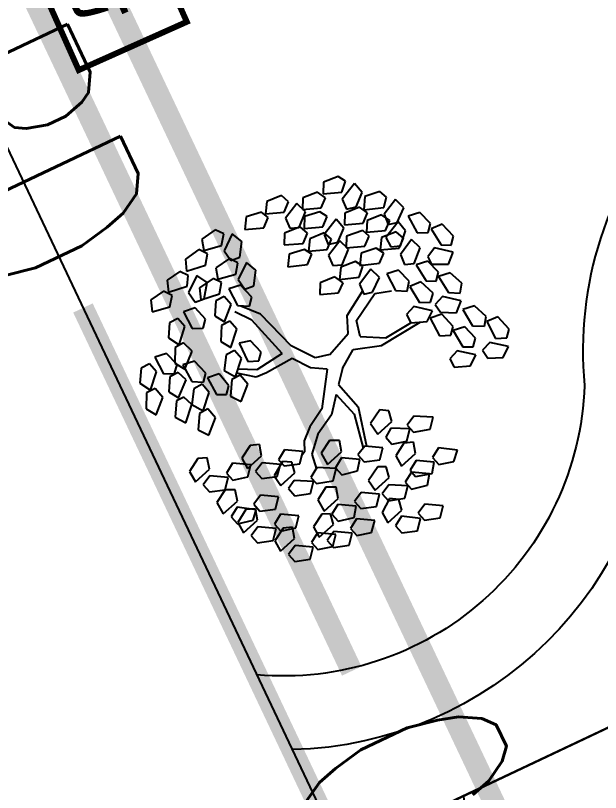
# Model space of a CAD drawing. Extents: x -809667 to 586099, y 3084146 to 3634412.
# Drawn here: x 381274.51 to 381279.27, y 3086168.98 to 3086175.3 of the extents above; entities that cross this region are included whole.
import ezdxf

# ---------------------------------------------------------------- set-up
doc = ezdxf.new("R2010")
doc.units = 0
doc.header["$LTSCALE"] = 0.5
doc.layers.get('0').update_dxf_attribs({"linetype": 'CONTINUOUS'})
for name, color, linetype in [('DIM-照明', 3, 'CONTINUOUS'), ('DIM-通讯', 3, 'CONTINUOUS'), ('E-DIM-DQ', 7, 'CONTINUOUS'), ('E-SIG_TEXT', 7, 'CONTINUOUS'), ('WIRE-动力', 2, 'CONTINUOUS'), ('WIRE-照明', 1, 'CONTINUOUS'), ('WIRE-通讯', 4, 'CONTINUOUS'), ('乔木', 84, 'CONTINUOUS'), ('文字', 7, 'CONTINUOUS')]:
    doc.layers.add(name, color=color, linetype=linetype)
doc.styles.add('-宋体', font='', dxfattribs={"width": 0.6})
doc.styles.add('_TEL_DIM', font='SIMPLEX', dxfattribs={"width": 0.8, "height": 3.5, "bigfont": 'HZTXT'})
doc.styles.get('-宋体').set_extended_font_data('NSimSun')

# ---------------------------------------------------------------- blocks, each defined once
blk = doc.blocks.new('幌伞枫')
at = {"layer": '乔木', "color": 0}
for p, q in [((-530.7, 995.3), (-449.9, 1054)), ((-449.9, 1054), (-383.9, 1024.6)), ((-383.9, 1024.6), (-449.9, 929.2)), ((-9.5, 965.9), (27.2, 1054)), ((27.2, 1054), (100.6, 1061.3)), ((100.6, 1061.3), (85.9, 943.9)), ((122.6, 965.9), (144.7, 1032)), ((144.7, 1032), (203.4, 1024.6)), ((203.4, 1024.6), (247.4, 936.5)), ((247.4, 936.5), (284.1, 1024.6)), ((284.1, 1024.6), (364.9, 1032)), ((364.9, 1032), (350.2, 914.5)), ((-677.5, 936.5), (-604.1, 995.3)), ((-604.1, 995.3), (-530.7, 965.9)), ((-523.3, 936.5), (-530.7, 995.3)), ((379.5, 936.5), (408.9, 1002.6)), ((408.9, 1002.6), (467.6, 995.3)), ((423.6, 899.8), (460.3, 987.9)), ((460.3, 987.9), (533.7, 995.3)), ((467.6, 995.3), (504.3, 899.8)), ((533.7, 995.3), (519, 877.8)), ((-670.1, 877.8), (-677.5, 936.5)), ((-530.7, 965.9), (-604.1, 870.5)), ((-449.9, 929.2), (-523.3, 936.5)), ((-383.9, 870.5), (-303.1, 936.5)), ((-303.1, 936.5), (-237, 899.8)), ((19.9, 914.5), (-9.5, 965.9)), ((85.9, 943.9), (19.9, 914.5)), ((196, 877.8), (122.6, 965.9)), ((247.4, 936.5), (196, 877.8)), ((284.1, 885.2), (247.4, 936.5)), ((460.3, 848.5), (379.5, 936.5)), ((555.7, 899.8), (577.7, 965.9)), ((577.7, 965.9), (636.5, 958.6)), ((636.5, 958.6), (680.5, 870.5)), ((-604.1, 870.5), (-670.1, 877.8)), ((-530.7, 819.1), (-457.3, 877.8)), ((-457.3, 877.8), (-391.2, 848.5)), ((-237, 899.8), (-310.4, 804.4)), ((350.2, 914.5), (284.1, 885.2)), ((453, 848.5), (423.6, 899.8)), ((519, 877.8), (453, 848.5)), ((504.3, 899.8), (460.3, 848.5)), ((629.1, 811.8), (555.7, 899.8)), ((-684.8, 826.4), (-567.4, 841.1)), ((-567.4, 841.1), (-530.7, 782.4)), ((-391.2, 848.5), (-457.3, 745.7)), ((-376.5, 819.1), (-383.9, 870.5)), ((-237, 797.1), (-156.3, 863.1)), ((-156.3, 863.1), (-90.2, 826.4)), ((137.3, 804.4), (166.7, 870.5)), ((166.7, 870.5), (225.4, 863.1)), ((225.4, 863.1), (262.1, 775.1)), ((401.6, 775.1), (423.6, 841.1)), ((423.6, 841.1), (482.3, 833.8)), ((482.3, 833.8), (526.4, 745.7)), ((680.5, 870.5), (629.1, 811.8)), ((651.1, 775.1), (687.8, 863.1)), ((687.8, 863.1), (761.3, 870.5)), ((761.3, 870.5), (746.6, 753)), ((783.3, 775.1), (805.3, 841.1)), ((805.3, 841.1), (864, 833.8)), ((864, 833.8), (908.1, 745.7)), ((-662.8, 753), (-684.8, 826.4)), ((-530.7, 782.4), (-567.4, 738.4)), ((-523.3, 760.4), (-530.7, 819.1)), ((-383.9, 738.4), (-310.4, 804.4)), ((-310.4, 804.4), (-376.5, 819.1)), ((-310.4, 804.4), (-237, 767.7)), ((-229.7, 738.4), (-237, 797.1)), ((-90.2, 826.4), (-156.3, 731)), ((210.7, 716.3), (137.3, 804.4)), ((570.4, 738.4), (599.8, 804.4)), ((599.8, 804.4), (658.5, 797.1)), ((658.5, 797.1), (695.2, 709)), ((-567.4, 738.4), (-662.8, 753)), ((-662.8, 687), (-582, 745.7)), ((-582, 745.7), (-516, 716.3)), ((-457.3, 745.7), (-523.3, 760.4)), ((-376.5, 679.6), (-383.9, 738.4)), ((-237, 767.7), (-310.4, 672.3)), ((-156.3, 731), (-229.7, 738.4)), ((108, 650.3), (144.7, 738.4)), ((144.7, 738.4), (218.1, 745.7)), ((218.1, 745.7), (203.4, 628.2)), ((262.1, 775.1), (210.7, 716.3)), ((475, 687), (401.6, 775.1)), ((526.4, 745.7), (475, 687)), ((643.8, 650.3), (570.4, 738.4)), ((680.5, 723.7), (651.1, 775.1)), ((746.6, 753), (680.5, 723.7)), ((856.7, 687), (783.3, 775.1)), ((908.1, 745.7), (856.7, 687)), ((-809.6, 628.2), (-736.2, 687)), ((-736.2, 687), (-662.8, 657.6)), ((-655.4, 628.2), (-662.8, 687)), ((-516, 716.3), (-582, 613.6)), ((-545.3, 709), (-427.9, 723.7)), ((-523.3, 635.6), (-545.3, 709)), ((-427.9, 723.7), (-383.9, 665)), ((240.1, 650.3), (262.1, 716.3)), ((262.1, 716.3), (320.8, 709)), ((320.8, 709), (364.9, 620.9)), ((695.2, 709), (643.8, 650.3)), ((-993.1, 642.9), (-927, 679.6)), ((-993.1, 547.5), (-993.1, 642.9)), ((-927, 679.6), (-890.3, 569.5)), ((-662.8, 657.6), (-736.2, 562.2)), ((-420.6, 620.9), (-523.3, 635.6)), ((-383.9, 665), (-420.6, 620.9)), ((-391.2, 628.2), (-273.7, 642.9)), ((-310.4, 672.3), (-376.5, 679.6)), ((-273.7, 642.9), (-237, 591.5)), ((137.3, 598.9), (108, 650.3)), ((313.5, 562.2), (240.1, 650.3)), ((306.1, 540.2), (350.2, 635.6)), ((350.2, 635.6), (423.6, 635.6)), ((423.6, 635.6), (408.9, 518.1)), ((798, 613.6), (827.3, 679.6)), ((827.3, 679.6), (886, 672.3)), ((886, 672.3), (922.7, 584.2)), ((-802.3, 569.5), (-809.6, 628.2)), ((-582, 613.6), (-655.4, 628.2)), ((-369.2, 554.8), (-391.2, 628.2)), ((-237, 591.5), (-273.7, 547.5)), ((203.4, 628.2), (137.3, 598.9)), ((364.9, 620.9), (313.5, 562.2)), ((445.6, 547.5), (467.6, 606.2)), ((467.6, 606.2), (526.4, 598.9)), ((526.4, 598.9), (570.4, 510.8)), ((717.2, 525.5), (753.9, 613.6)), ((753.9, 613.6), (827.3, 620.9)), ((871.4, 525.5), (798, 613.6)), ((827.3, 620.9), (812.6, 503.5)), ((849.3, 525.5), (871.4, 591.5)), ((871.4, 591.5), (930.1, 584.2)), ((922.7, 584.2), (871.4, 525.5)), ((930.1, 584.2), (974.1, 496.1)), ((-941.7, 518.1), (-993.1, 547.5)), ((-890.3, 569.5), (-941.7, 518.1)), ((-736.2, 562.2), (-802.3, 569.5)), ((-273.7, 547.5), (-369.2, 554.8)), ((-295.8, 510.8), (-215, 576.9)), ((-215, 576.9), (-149, 540.2)), ((-149, 540.2), (-215, 444.7)), ((254.8, 488.8), (284.1, 554.8)), ((284.1, 554.8), (335.5, 547.5)), ((342.8, 496.1), (306.1, 540.2)), ((335.5, 547.5), (379.5, 459.4)), ((519, 452.1), (445.6, 547.5)), ((-1037.1, 488.8), (-971.1, 525.5)), ((-1037.1, 393.4), (-1037.1, 488.8)), ((-971.1, 525.5), (-934.4, 408)), ((-816.9, 518.1), (-699.5, 532.8)), ((-794.9, 444.7), (-816.9, 518.1)), ((-699.5, 532.8), (-662.8, 474.1)), ((-442.6, 452.1), (-369.2, 518.1)), ((-369.2, 518.1), (-295.8, 481.4)), ((-288.4, 452.1), (-295.8, 510.8)), ((328.2, 400.7), (254.8, 488.8)), ((408.9, 518.1), (342.8, 496.1)), ((570.4, 510.8), (519, 452.1)), ((592.4, 408), (629.1, 496.1)), ((629.1, 496.1), (709.9, 503.5)), ((709.9, 503.5), (695.2, 386)), ((746.6, 481.4), (717.2, 525.5)), ((812.6, 503.5), (746.6, 481.4)), ((922.7, 437.4), (849.3, 525.5)), ((974.1, 496.1), (922.7, 437.4)), ((-699.5, 430.1), (-794.9, 444.7)), ((-662.8, 474.1), (-699.5, 430.1)), ((-435.2, 393.4), (-442.6, 452.1)), ((-295.8, 481.4), (-369.2, 386)), ((-256.9, 345.9), (-327.2, 440.6)), ((-221.9, 376.9), (-310.5, 462.2)), ((-215, 444.7), (-288.4, 452.1)), ((379.5, 459.4), (328.2, 400.7)), ((460.3, 386), (489.7, 452.1)), ((489.7, 452.1), (541, 444.7)), ((541, 444.7), (585.1, 349.3)), ((724.5, 408), (753.9, 474.1)), ((753.9, 474.1), (812.6, 466.8)), ((812.6, 466.8), (849.3, 371.3)), ((-985.8, 364), (-1037.1, 393.4)), ((-934.4, 408), (-985.8, 364)), ((-956.4, 320), (-897.7, 422.7)), ((-897.7, 422.7), (-824.3, 422.7)), ((-824.3, 422.7), (-809.6, 364)), ((-611.4, 371.3), (-530.7, 430.1)), ((-464.6, 400.7), (-538, 305.3)), ((-530.7, 430.1), (-464.6, 400.7)), ((-369.2, 386), (-435.2, 393.4)), ((276.8, 356.7), (335.5, 393.4)), ((335.5, 393.4), (344, 418.8)), ((372.2, 364), (467.6, 393.4)), ((629.1, 356.7), (592.4, 408)), ((798, 320), (724.5, 408)), ((864, 364), (893.4, 430.1)), ((893.4, 430.1), (952.1, 422.7)), ((952.1, 422.7), (988.8, 334.6)), ((-1081.2, 320), (-1015.1, 356.7)), ((-1015.1, 356.7), (-978.4, 239.2)), ((-883, 349.3), (-816.9, 386)), ((-809.6, 364), (-883, 290.6)), ((-883, 246.5), (-883, 349.3)), ((-816.9, 386), (-780.2, 268.6)), ((-758.2, 312.6), (-684.8, 371.3)), ((-684.8, 371.3), (-618.7, 342)), ((-618.7, 342), (-684.8, 246.5)), ((-604.1, 312.6), (-611.4, 371.3)), ((-457.3, 342), (-332.5, 364)), ((-427.9, 275.9), (-457.3, 342)), ((-332.5, 364), (-295.8, 305.3)), ((-251.7, 158.5), (-256.9, 345.9)), ((-206.4, 307), (-221.9, 376.9)), ((225.4, 275.9), (276.8, 356.7)), ((291.5, 261.2), (372.2, 364)), ((533.7, 290.6), (460.3, 386)), ((585.1, 349.3), (533.7, 290.6)), ((695.2, 386), (629.1, 356.7)), ((849.3, 371.3), (798, 320)), ((937.4, 275.9), (864, 364)), ((-1081.2, 217.2), (-1081.2, 320)), ((-883, 290.6), (-956.4, 320)), ((-750.9, 253.9), (-758.2, 312.6)), ((-538, 305.3), (-604.1, 312.6)), ((-295.8, 305.3), (-332.5, 261.2)), ((-188.4, 124.2), (-206.4, 307)), ((364.9, 224.5), (401.6, 312.6)), ((401.6, 312.6), (482.3, 320)), ((482.3, 320), (467.6, 202.5)), ((746.6, 246.5), (768.6, 312.6)), ((768.6, 312.6), (827.3, 305.3)), ((827.3, 305.3), (871.4, 217.2)), ((988.8, 334.6), (937.4, 275.9)), ((-831.6, 217.2), (-883, 246.5)), ((-780.2, 268.6), (-831.6, 217.2)), ((-684.8, 246.5), (-750.9, 253.9)), ((-530.7, 195.2), (-633.4, 253.9)), ((-332.5, 261.2), (-427.9, 275.9)), ((174, 151.1), (225.4, 275.9)), ((240.1, 121.8), (291.5, 261.2)), ((497, 224.5), (526.4, 290.6)), ((526.4, 290.6), (585.1, 283.3)), ((585.1, 283.3), (621.8, 187.8)), ((820, 158.5), (746.6, 246.5)), ((-1125.2, 165.8), (-1059.2, 195.2)), ((-1029.8, 187.8), (-1081.2, 217.2)), ((-1059.2, 195.2), (-1022.5, 85.1)), ((-978.4, 239.2), (-1029.8, 187.8)), ((-927, 195.2), (-861, 224.5)), ((-927, 92.4), (-927, 195.2)), ((-861, 224.5), (-824.3, 114.4)), ((-772.9, 202.5), (-655.4, 217.2)), ((-750.9, 129.1), (-772.9, 202.5)), ((-655.4, 217.2), (-611.4, 158.5)), ((-530.7, 129.1), (-640.8, 202.5)), ((-251.7, 158.5), (-530.7, 195.2)), ((401.6, 173.1), (364.9, 224.5)), ((467.6, 202.5), (401.6, 173.1)), ((570.4, 136.4), (497, 224.5)), ((871.4, 217.2), (820, 158.5)), ((878.7, 121.8), (922.7, 209.8)), ((922.7, 209.8), (996.1, 217.2)), ((996.1, 217.2), (981.5, 99.7)), ((-1125.2, 63), (-1125.2, 165.8)), ((-611.4, 158.5), (-648.1, 114.4)), ((-9.5, -17.7), (174, 151.1)), ((621.8, 187.8), (570.4, 136.4)), ((673.2, 70.4), (709.9, 165.8)), ((709.9, 165.8), (783.3, 165.8)), ((783.3, 165.8), (768.6, 48.4)), ((1010.8, 121.8), (1040.2, 187.8)), ((1040.2, 187.8), (1098.9, 180.5)), ((1098.9, 180.5), (1143, 92.4)), ((-824.3, 114.4), (-875.7, 63)), ((-846.3, 19), (-787.6, 121.8)), ((-787.6, 121.8), (-714.2, 121.8)), ((-648.1, 114.4), (-750.9, 129.1)), ((-714.2, 121.8), (-699.5, 63)), ((-259.1, 85.1), (-530.7, 129.1)), ((-75.6, 63), (-188.4, 124.2)), ((152, 26.3), (240.1, 121.8)), ((519, 63), (541, 129.1)), ((541, 129.1), (599.8, 121.8)), ((599.8, 121.8), (643.8, 33.7)), ((805.3, 77.7), (827.3, 143.8)), ((827.3, 143.8), (886, 136.4)), ((915.4, 77.7), (878.7, 121.8)), ((886, 136.4), (930.1, 41)), ((981.5, 99.7), (915.4, 77.7)), ((1091.6, 33.7), (1010.8, 121.8)), ((-1073.9, 33.7), (-1125.2, 63)), ((-1022.5, 85.1), (-1073.9, 33.7)), ((-1044.5, -10.4), (-985.8, 92.4)), ((-985.8, 92.4), (-912.4, 92.4)), ((-875.7, 63), (-927, 92.4)), ((-912.4, 92.4), (-897.7, 33.7)), ((-699.5, 63), (-772.9, -3)), ((-112.3, 4.3), (-259.1, 85.1)), ((-9.5, -17.7), (-75.6, 63)), ((294.8, -42.4), (527, 53.4)), ((318.1, 4.2), (524.2, 78.5)), ((592.4, -25), (519, 63)), ((702.5, 26.3), (673.2, 70.4)), ((878.7, -17.7), (805.3, 77.7)), ((1143, 92.4), (1091.6, 33.7)), ((-897.7, 33.7), (-971.1, -32.4)), ((-772.9, -3), (-846.3, 19)), ((-75.6, -83.8), (-112.3, 4.3)), ((152, 26.3), (318.1, 4.2)), ((643.8, 33.7), (592.4, -25)), ((768.6, 48.4), (702.5, 26.3)), ((930.1, 41), (878.7, -17.7)), ((1032.8, -39.7), (1054.9, 26.3)), ((1054.9, 26.3), (1113.6, 19)), ((1113.6, 19), (1157.6, -69.1)), ((-971.1, -32.4), (-1044.5, -10.4)), ((-9.5, -17.7), (-9.5, -17.7)), ((-9.5, -17.7), (-9.5, -17.7)), ((-9.5, -17.7), (-9.5, -17.7)), ((-9.5, -17.7), (-9.5, -17.7)), ((-9.5, -17.7), (-9.5, -17.7)), ((-9.5, -17.7), (-9.5, -17.7)), ((-9.5, -17.7), (-9.5, -17.7)), ((-9.5, -17.7), (-9.5, -17.7)), ((-9.5, -17.7), (-9.5, -17.7)), ((-9.5, -17.7), (-9.5, -17.7)), ((-9.5, -17.7), (-9.5, -17.7)), ((-9.5, -17.7), (-9.5, -17.7)), ((-9.5, -17.7), (-9.5, -17.7)), ((-9.5, -17.7), (-9.5, -17.7)), ((-9.5, -17.7), (-9.5, -17.7)), ((-9.5, -17.7), (-9.5, -17.7)), ((-9.5, -17.7), (-9.5, -17.7)), ((-9.5, -17.7), (-9.5, -17.7)), ((-9.5, -17.7), (-9.5, -17.7)), ((-9.5, -17.7), (-9.5, -17.7)), ((-9.5, -17.7), (-9.5, -17.7)), ((-9.5, -17.7), (-9.5, -17.7)), ((-9.5, -17.7), (-9.5, -17.7)), ((-9.5, -17.7), (-9.5, -17.7)), ((-9.5, -17.7), (-9.5, -17.7)), ((-9.5, -17.7), (-9.5, -17.7)), ((-9.5, -17.7), (-9.5, -17.7)), ((-9.5, -17.7), (-9.5, -17.7)), ((-9.5, -17.7), (-9.5, -17.7)), ((-9.5, -17.7), (-9.5, -17.7)), ((-9.5, -17.7), (-9.5, -17.7)), ((-9.5, -17.7), (-9.5, -17.7)), ((-9.5, -17.7), (-9.5, -17.7)), ((-9.5, -17.7), (-9.5, -17.7)), ((-9.5, -17.7), (-9.5, -17.7)), ((-9.5, -17.7), (-9.5, -17.7)), ((-9.5, -17.7), (-9.5, -17.7)), ((-9.5, -17.7), (-9.5, -17.7)), ((-9.5, -17.7), (-9.5, -17.7)), ((-9.5, -17.7), (-9.5, -17.7)), ((41.9, -98.5), (109.5, -21.8)), ((109.5, -21.8), (294.8, -42.4)), ((386.9, -142.5), (423.6, -47.1)), ((423.6, -47.1), (504.3, -47.1)), ((504.3, -47.1), (489.7, -164.5)), ((820, -83.8), (849.3, -17.7)), ((849.3, -17.7), (908.1, -25)), ((908.1, -25), (944.8, -120.5)), ((1106.3, -127.8), (1032.8, -39.7)), ((-1081.2, -142.5), (-1022.5, -91.1)), ((-1022.5, -91.1), (-963.7, -193.9)), ((-75.6, -83.8), (-119.6, -252.6)), ((519, -135.2), (548.4, -76.4)), ((548.4, -76.4), (607.1, -83.8)), ((607.1, -83.8), (643.8, -171.9)), ((643.8, -149.8), (680.5, -61.7)), ((680.5, -61.7), (753.9, -54.4)), ((753.9, -54.4), (739.2, -171.9)), ((775.9, -149.8), (805.3, -83.8)), ((805.3, -83.8), (856.7, -91.1)), ((893.4, -171.9), (820, -83.8)), ((856.7, -91.1), (900.7, -186.5)), ((1157.6, -69.1), (1106.3, -127.8)), ((-1051.8, -237.9), (-1081.2, -142.5)), ((41.9, -98.5), (-19.6, -221.3)), ((423.6, -186.5), (386.9, -142.5)), ((592.4, -230.6), (519, -135.2)), ((944.8, -120.5), (893.4, -171.9)), ((-963.7, -193.9), (-1000.4, -252.6)), ((-736.2, -230.6), (-677.5, -179.2)), ((-677.5, -179.2), (-618.7, -289.3)), ((489.7, -164.5), (423.6, -186.5)), ((643.8, -171.9), (592.4, -230.6)), ((673.2, -201.2), (643.8, -149.8)), ((739.2, -171.9), (673.2, -201.2)), ((849.3, -237.9), (775.9, -149.8)), ((900.7, -186.5), (849.3, -237.9)), ((-1000.4, -252.6), (-1051.8, -237.9)), ((-861, -282), (-802.3, -237.9)), ((-802.3, -237.9), (-743.5, -340.7)), ((-706.8, -326), (-736.2, -230.6)), ((-19.6, -221.3), (61.7, -380.2)), ((541, -296.6), (563.1, -230.6)), ((563.1, -230.6), (621.8, -237.9)), ((621.8, -237.9), (665.8, -333.3)), ((-1088.5, -304), (-1029.8, -252.6)), ((-1029.8, -252.6), (-971.1, -355.4)), ((-839, -384.7), (-861, -282)), ((-618.7, -289.3), (-655.4, -348)), ((-479.3, -289.3), (-420.6, -245.3)), ((-457.3, -384.7), (-479.3, -289.3)), ((-420.6, -245.3), (-361.8, -348)), ((-119.6, -252.6), (-215, -311.3)), ((790.6, -311.3), (820, -245.3)), ((820, -245.3), (878.7, -252.6)), ((878.7, -252.6), (915.4, -340.7)), ((-1066.5, -399.4), (-1088.5, -304)), ((-934.4, -340.7), (-868.3, -326)), ((-868.3, -326), (-839, -377.4)), ((-655.4, -348), (-706.8, -326)), ((-215, -311.3), (-285.1, -477)), ((-60.9, -304), (-156.3, -340.7)), ((-60.9, -304), (38.4, -430.7)), ((614.4, -392.1), (541, -296.6)), ((665.8, -333.3), (614.4, -392.1)), ((871.4, -399.4), (790.6, -311.3)), ((-971.1, -355.4), (-1007.8, -414.1)), ((-971.1, -450.8), (-934.4, -340.7)), ((-839, -377.4), (-897.7, -465.5)), ((-780.2, -399.4), (-839, -384.7)), ((-743.5, -340.7), (-780.2, -399.4)), ((-743.5, -392.1), (-684.8, -340.7)), ((-684.8, -340.7), (-626.1, -443.5)), ((-398.5, -406.7), (-457.3, -384.7)), ((-361.8, -348), (-398.5, -406.7)), ((-156.3, -340.7), (-229.7, -531.5)), ((61.7, -380.2), (79.4, -664.1)), ((915.4, -340.7), (871.4, -399.4)), ((-1007.8, -414.1), (-1066.5, -399.4)), ((-875.7, -443.5), (-816.9, -399.4)), ((-816.9, -399.4), (-758.2, -502.2)), ((-721.5, -487.5), (-743.5, -392.1)), ((-626.1, -538.9), (-589.4, -428.8)), ((-589.4, -428.8), (-523.3, -414.1)), ((-523.3, -414.1), (-494, -465.5)), ((-486.6, -450.8), (-427.9, -399.4)), ((-427.9, -399.4), (-369.2, -509.5)), ((38.4, -430.7), (49.2, -612.3)), ((-978.4, -502.2), (-919.7, -458.1)), ((-897.7, -465.5), (-971.1, -450.8)), ((-919.7, -458.1), (-861, -560.9)), ((-846.3, -538.9), (-875.7, -443.5)), ((-750.9, -597.6), (-714.2, -480.2)), ((-714.2, -480.2), (-648.1, -465.5)), ((-626.1, -443.5), (-662.8, -502.2)), ((-648.1, -465.5), (-626.1, -524.2)), ((-494, -465.5), (-552.7, -553.6)), ((-464.6, -546.2), (-486.6, -450.8)), ((-332.5, -487.5), (-266.4, -472.8)), ((-266.4, -472.8), (-244.4, -524.2)), ((-956.4, -597.6), (-978.4, -502.2)), ((-758.2, -502.2), (-794.9, -560.9)), ((-662.8, -502.2), (-721.5, -487.5)), ((-626.1, -524.2), (-677.5, -604.9)), ((-369.2, -509.5), (-413.2, -568.2)), ((-369.2, -597.6), (-332.5, -487.5)), ((-244.4, -524.2), (-295.8, -612.3)), ((-229.7, -531.5), (-185.7, -627)), ((-861, -560.9), (-897.7, -619.6)), ((-794.9, -560.9), (-846.3, -538.9)), ((-552.7, -553.6), (-626.1, -538.9)), ((-626.1, -590.3), (-567.4, -546.2)), ((-567.4, -546.2), (-508.6, -649)), ((-486.6, -604.9), (-427.9, -553.6)), ((-413.2, -568.2), (-464.6, -546.2)), ((-427.9, -553.6), (-369.2, -663.7)), ((-985.8, -663.7), (-927, -619.6)), ((-897.7, -619.6), (-956.4, -597.6)), ((-927, -619.6), (-868.3, -722.4)), ((-677.5, -604.9), (-750.9, -597.6)), ((-750.9, -663.7), (-692.2, -619.6)), ((-692.2, -619.6), (-633.4, -722.4)), ((-596.7, -693), (-626.1, -590.3)), ((-457.3, -700.4), (-486.6, -604.9)), ((-295.8, -612.3), (-369.2, -597.6)), ((-24.2, -685.7), (-9.5, -619.6)), ((-9.5, -619.6), (49.2, -612.3)), ((49.2, -612.3), (100.6, -700.4)), ((-963.7, -759.1), (-985.8, -663.7)), ((-728.9, -759.1), (-750.9, -663.7)), ((-508.6, -649), (-545.3, -707.7)), ((-369.2, -663.7), (-405.9, -722.4)), ((-288.4, -663.7), (-171, -649)), ((-266.4, -737.1), (-288.4, -663.7)), ((-171, -649), (-126.9, -707.7)), ((372.2, -685.7), (430.9, -678.3)), ((430.9, -678.3), (482.3, -766.4)), ((-868.3, -722.4), (-912.4, -781.1)), ((-868.3, -817.8), (-831.6, -700.4)), ((-831.6, -700.4), (-765.6, -685.7)), ((-765.6, -685.7), (-743.5, -744.4)), ((-633.4, -722.4), (-670.1, -781.1)), ((-633.4, -751.7), (-574.7, -707.7)), ((-545.3, -707.7), (-596.7, -693)), ((-574.7, -707.7), (-516, -810.5)), ((-494, -766.4), (-435.2, -715)), ((-405.9, -722.4), (-457.3, -700.4)), ((-435.2, -715), (-376.5, -817.8)), ((-126.9, -707.7), (-171, -751.7)), ((63.9, -766.4), (-24.2, -685.7)), ((100.6, -700.4), (63.9, -766.4)), ((93.3, -729.7), (218.1, -715)), ((218.1, -715), (254.8, -773.8)), ((357.5, -751.7), (372.2, -685.7)), ((-912.4, -781.1), (-963.7, -759.1)), ((-743.5, -744.4), (-794.9, -825.2)), ((-765.6, -825.2), (-699.5, -773.8)), ((-670.1, -781.1), (-728.9, -759.1)), ((-699.5, -773.8), (-640.8, -883.9)), ((-611.4, -847.2), (-633.4, -751.7)), ((-471.9, -861.9), (-494, -766.4)), ((-171, -751.7), (-266.4, -737.1)), ((-141.6, -737.1), (-24.2, -729.7)), ((-126.9, -810.5), (-141.6, -737.1)), ((-24.2, -729.7), (12.5, -788.5)), ((115.3, -803.1), (93.3, -729.7)), ((254.8, -773.8), (218.1, -817.8)), ((445.6, -832.5), (357.5, -751.7)), ((482.3, -766.4), (445.6, -832.5)), ((-794.9, -825.2), (-868.3, -817.8)), ((-736.2, -920.6), (-765.6, -825.2)), ((-516, -810.5), (-552.7, -869.2)), ((-516, -905.9), (-479.3, -788.5)), ((-479.3, -788.5), (-413.2, -781.1)), ((-413.2, -781.1), (-383.9, -832.5)), ((-376.5, -817.8), (-413.2, -876.5)), ((-376.5, -913.2), (-339.8, -803.1)), ((-339.8, -803.1), (-273.7, -788.5)), ((-273.7, -788.5), (-244.4, -839.8)), ((-24.2, -832.5), (-126.9, -810.5)), ((12.5, -788.5), (-24.2, -832.5)), ((27.2, -869.2), (41.9, -803.1)), ((41.9, -803.1), (100.6, -803.1)), ((100.6, -803.1), (159.3, -883.9)), ((218.1, -817.8), (115.3, -803.1)), ((240.1, -803.1), (357.5, -795.8)), ((262.1, -876.5), (240.1, -803.1)), ((357.5, -795.8), (394.2, -847.2)), ((-640.8, -972), (-604.1, -861.9)), ((-552.7, -869.2), (-611.4, -847.2)), ((-604.1, -861.9), (-538, -847.2)), ((-538, -847.2), (-516, -898.6)), ((-413.2, -876.5), (-471.9, -861.9)), ((-383.9, -832.5), (-442.6, -913.2)), ((-244.4, -839.8), (-303.1, -927.9)), ((-229.7, -847.2), (-112.3, -839.8)), ((-207.7, -920.6), (-229.7, -847.2)), ((-112.3, -839.8), (-75.6, -891.2)), ((115.3, -949.9), (27.2, -869.2)), ((394.2, -847.2), (357.5, -891.2)), ((-684.8, -935.3), (-736.2, -920.6)), ((-640.8, -883.9), (-684.8, -935.3)), ((-516, -898.6), (-567.4, -986.6)), ((-442.6, -913.2), (-516, -905.9)), ((-303.1, -927.9), (-376.5, -913.2)), ((-112.3, -935.3), (-207.7, -920.6)), ((-75.6, -891.2), (-112.3, -935.3)), ((-90.2, -920.6), (27.2, -913.2)), ((-68.2, -994), (-90.2, -920.6)), ((27.2, -913.2), (71.3, -972)), ((159.3, -883.9), (115.3, -949.9)), ((166.7, -927.9), (284.1, -920.6)), ((357.5, -891.2), (262.1, -876.5)), ((284.1, -920.6), (328.2, -979.3)), ((430.9, -949.9), (445.6, -883.9)), ((445.6, -883.9), (504.3, -883.9)), ((504.3, -883.9), (555.7, -964.6)), ((-567.4, -986.6), (-640.8, -972)), ((-508.6, -979.3), (-391.2, -964.6)), ((-391.2, -964.6), (-354.5, -1023.3)), ((-251.7, -1001.3), (-229.7, -935.3)), ((-229.7, -935.3), (-178.3, -927.9)), ((-178.3, -927.9), (-119.6, -1016)), ((71.3, -972), (27.2, -1016)), ((188.7, -1001.3), (166.7, -927.9)), ((519, -1030.7), (430.9, -949.9)), ((555.7, -964.6), (519, -1030.7)), ((-486.6, -1052.7), (-508.6, -979.3)), ((-163.6, -1082.1), (-251.7, -1001.3)), ((-119.6, -1016), (-163.6, -1082.1)), ((27.2, -1016), (-68.2, -994)), ((284.1, -1023.3), (188.7, -1001.3)), ((328.2, -979.3), (284.1, -1023.3)), ((313.5, -1008.7), (430.9, -994)), ((328.2, -1082.1), (313.5, -1008.7)), ((430.9, -994), (467.6, -1052.7)), ((-391.2, -1067.4), (-486.6, -1052.7)), ((-354.5, -1023.3), (-391.2, -1067.4)), ((-361.8, -1052.7), (-244.4, -1045.4)), ((-347.2, -1126.1), (-361.8, -1052.7)), ((-244.4, -1045.4), (-207.7, -1096.7)), ((467.6, -1052.7), (430.9, -1096.7)), ((-207.7, -1096.7), (-244.4, -1140.8)), ((430.9, -1096.7), (328.2, -1082.1)), ((-244.4, -1140.8), (-347.2, -1126.1))]:
    blk.add_line(p, q, dxfattribs=at)
blk = doc.blocks.new('23424')
at = {"layer": '文字', "linetype": 'Continuous'}
h = blk.add_hatch(dxfattribs=at)
h.set_pattern_fill('CROSS', color=8, scale=0.52003, angle=95.03495)
h.set_pattern_definition([(95.035, (382029.6714, 3087694.5456), (-0.894815, 0.74991), [0.41277, -1.23832]), (185.035, (382029.85886, 3087694.7693), (-0.74991, -0.894815), [0.41277, -1.23832])])
h.paths.add_polyline_path([(382023.8409, 3087694.0319), (382029.2668, 3087696.5956), (382028.2416, 3087698.7568), (382022.8176, 3087696.1941)])
at = {"layer": '文字', "color": 8, "linetype": 'Continuous', "flags": 128}
blk.add_lwpolyline([(382034.5956, 3087729.7231, 0.393528), (382030.763, 3087731.1485), (382013.2078, 3087723.8471, 0.428399), (382011.6474, 3087719.7934), (382033.8062, 3087672.9736, 0.467402), (382042.7165, 3087670.6576), (382049.4526, 3087675.4683, 0.348347), (382052.5456, 3087686.2155), (382034.9127, 3087729.0909)], format="xyb", dxfattribs=at)
blk.add_lwpolyline([(382011.6474, 3087719.7934), (382033.8062, 3087672.9736)], dxfattribs=at)
at = {"layer": '文字', "color": 8, "linetype": 'Continuous'}
for points in [[(382031.8779, 3087699.8729, 0.293685), (382027.632, 3087703.2655, 0.429225), (382024.795, 3087700.0032, 0.331953)], [(382024.795, 3087700.0032, -0.43), (382022.128, 3087697.6486, -0.43)], [(382025.3947, 3087699.982, -0.397198), (382022.4162, 3087697.0398, -0.397198)]]:
    blk.add_lwpolyline(points, format="xyb", dxfattribs=at)
blk.add_lwpolyline([(382023.8409, 3087694.0319), (382029.2668, 3087696.5956), (382028.2416, 3087698.7568), (382022.8176, 3087696.1941)], close=True, dxfattribs=at)
at = {"layer": '文字', "color": 8, "linetype": 'Continuous', "flags": 128}
blk.add_lwpolyline([(382023.845, 3087694.0207), (382029.2683, 3087696.5874), (382028.2416, 3087698.7568), (382022.8183, 3087696.19)], close=True, dxfattribs=at)
at = {"layer": '文字', "color": 8, "linetype": 'Continuous'}
blk.add_open_spline([(382021.5864, 3087711.6993), (382021.6166, 3087710.9853), (382022.0637, 3087707.3881), (382024.6561, 3087702.997), (382027.4464, 3087702.7905), (382028.0293, 3087702.5901)], degree=3, knots=[6.208641, 6.208641, 6.208641, 6.208641, 8.300034, 16.526304, 17.285813, 17.285813, 17.285813, 17.285813], dxfattribs=at)
at = {"layer": '文字', "color": 8, "linetype": 'Continuous', "xscale": -0.0013, "yscale": 0.0013, "zscale": 0.0013, "rotation": 124.6526560546043}
blk.add_blockref('幌伞枫', (382022.6904, 3087700.1114), dxfattribs=at)
blk = doc.blocks.new('RQWE')
at = {"layer": 'E-DIM-DQ', "const_width": 0.075, "elevation": -0.0169}
for points in [[(78.1697, -95.4999), (76.5668, -95.4999), (76.5668, -97.0041), (78.1697, -97.0041)], [(79.7879, -95.4999), (78.185, -95.4999), (78.185, -97.0041), (79.7879, -97.0041)]]:
    blk.add_lwpolyline(points, close=True, dxfattribs=at)
at = {"layer": 'E-SIG_TEXT', "color": 3}
for p, q in [((78.185, -95.4999, -0.0169), (76.5821, -95.4999, -0.0169)), ((76.5821, -95.4999, -0.0169), (76.5821, -97.0041, -0.0169)), ((79.7879, -95.4999, -0.0169), (78.185, -95.4999, -0.0169)), ((78.185, -95.4999, -0.0169), (78.185, -97.0041, -0.0169)), ((78.185, -97.0041, -0.0169), (78.185, -95.4999, -0.0169)), ((79.7879, -97.0041, -0.0169), (79.7879, -95.4999, -0.0169)), ((76.5821, -97.0041, -0.0169), (78.185, -97.0041, -0.0169)), ((78.185, -97.0041, -0.0169), (79.7879, -97.0041, -0.0169))]:
    blk.add_line(p, q, dxfattribs=at)
at = {"layer": 'E-SIG_TEXT', "color": 3, "style": '-宋体', "width": 0.8}
for s, p in [('中', (76.8459, -96.664, -0.0169)), ('号', (78.4488, -96.664, -0.0169))]:
    blk.add_text(s, height=0.9, rotation=360, dxfattribs=at).set_placement(p)

msp = doc.modelspace()

# ---------------------------------------------------------------- linework, layer by layer
at = {"layer": 'WIRE-动力', "linetype": 'Continuous', "const_width": 0.175}
msp.add_lwpolyline([(381284.0806, 3086180.2807), (381275.0401, 3086176.0021), (381305.7842, 3086111.0419)], dxfattribs=at)
at = {"layer": 'WIRE-照明', "linetype": 'Continuous', "const_width": 0.175}
msp.add_lwpolyline([(381271.9343, 3086181.1898), (381277.2436, 3086169.9716)], dxfattribs=at)
at = {"layer": 'WIRE-通讯', "linetype": 'Continuous', "const_width": 0.175}
msp.add_lwpolyline([(381275.0576, 3086172.9252), (381288.4456, 3086144.6373)], dxfattribs=at)

# ---------------------------------------------------------------- block references
at = {"linetype": 'Continuous', "xscale": 0.6399999999999998, "yscale": 0.6399999999999998, "zscale": 0.6399999999999998, "rotation": 294.0757879666541}
msp.add_blockref('RQWE', (381310.8736, 3086246.8084, 0.0108), dxfattribs=at)
at = {"layer": '文字', "color": 8, "linetype": 'Continuous'}
msp.add_blockref('23424', (-745.6581, -1527.7076), dxfattribs=at)

# ---------------------------------------------------------------- texts
at = {"layer": 'DIM-照明', "linetype": 'Continuous', "style": '_TEL_DIM', "width": 0.64}
msp.add_text('G', height=1.75, rotation=295.32708, dxfattribs=at).set_placement((381276.6523, 3086169.1754))
at = {"layer": 'DIM-通讯', "linetype": 'Continuous', "style": '_TEL_DIM', "width": 0.64}
msp.add_text('RD', height=1.75, rotation=295.32708, dxfattribs=at).set_placement((381273.2686, 3086174.6599))

doc.saveas('drawing.dxf')
